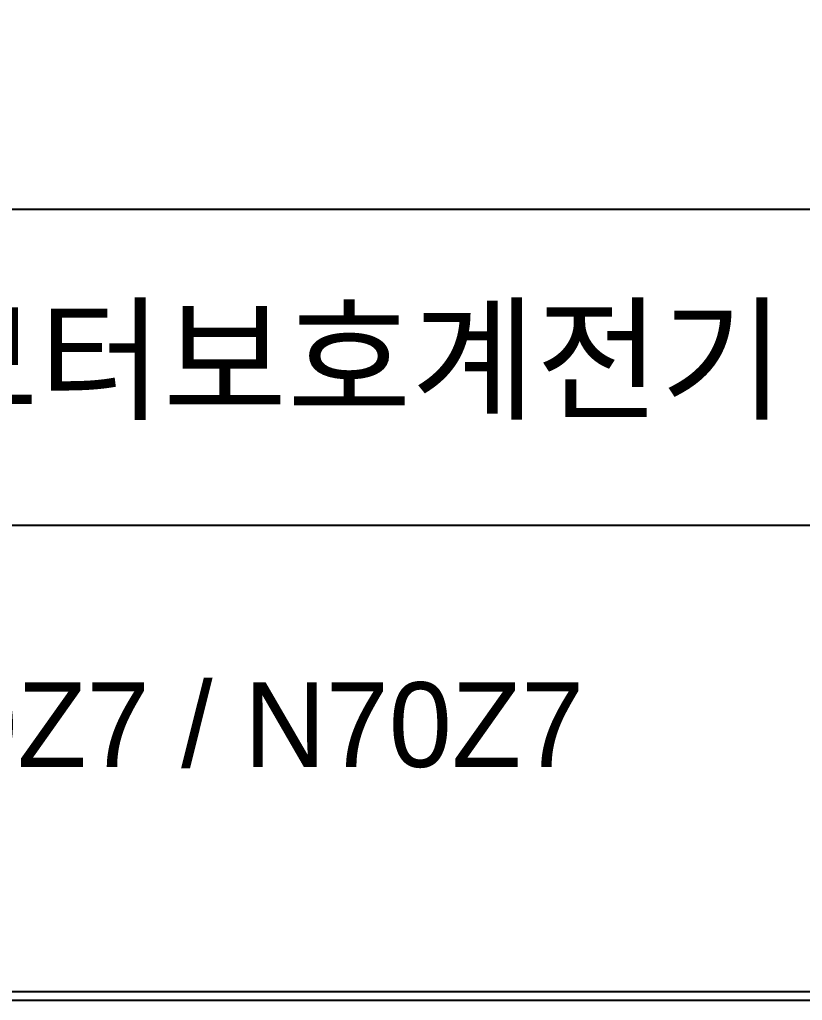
# Model space of a CAD drawing. Header units: millimetres. Extents: x 79 to 919, y 65 to 646.
# Drawn here: x 695.11 to 722.55, y 363.45 to 397.81 of the extents above; entities that cross this region are included whole.
import ezdxf

# ---------------------------------------------------------------- set-up
doc = ezdxf.new("R2010")
doc.units = ezdxf.units.MM
for name, color, linetype in [('40', 4, 'Continuous'), ('70', 7, 'Continuous'), ('ASHADE', 7, 'Continuous')]:
    doc.layers.add(name, color=color, linetype=linetype)
doc.styles.add('ghs', font='NGULIM.TTF')

msp = doc.modelspace()

# ---------------------------------------------------------------- linework, layer by layer
at = {"layer": '40', "color": 7}
msp.add_line((731.267, 380.085), (642.167, 380.085), dxfattribs=at)
at = {"layer": '70', "color": 7}
msp.add_line((503.567, 391.173), (879.767, 391.173), dxfattribs=at)
for points in [[(879.767, 363.453), (503.567, 363.453), (503.567, 630.753), (879.767, 630.753)], [(879.47, 363.75), (503.864, 363.75), (503.864, 630.456), (879.47, 630.456)]]:
    msp.add_lwpolyline(points, close=True, dxfattribs=at)

# ---------------------------------------------------------------- texts
at = {"layer": 'ASHADE', "ltscale": 2, "style": 'ghs'}
for s, height, p in [('메터운전 전류형모터보호계전기', 3.4749, (659.589, 384.164)), ('DSP-AOM-N10Z7 / N70Z7', 2.97, (667.884, 371.629))]:
    msp.add_text(s, height=height, dxfattribs=at).set_placement(p)

doc.saveas('drawing.dxf')
